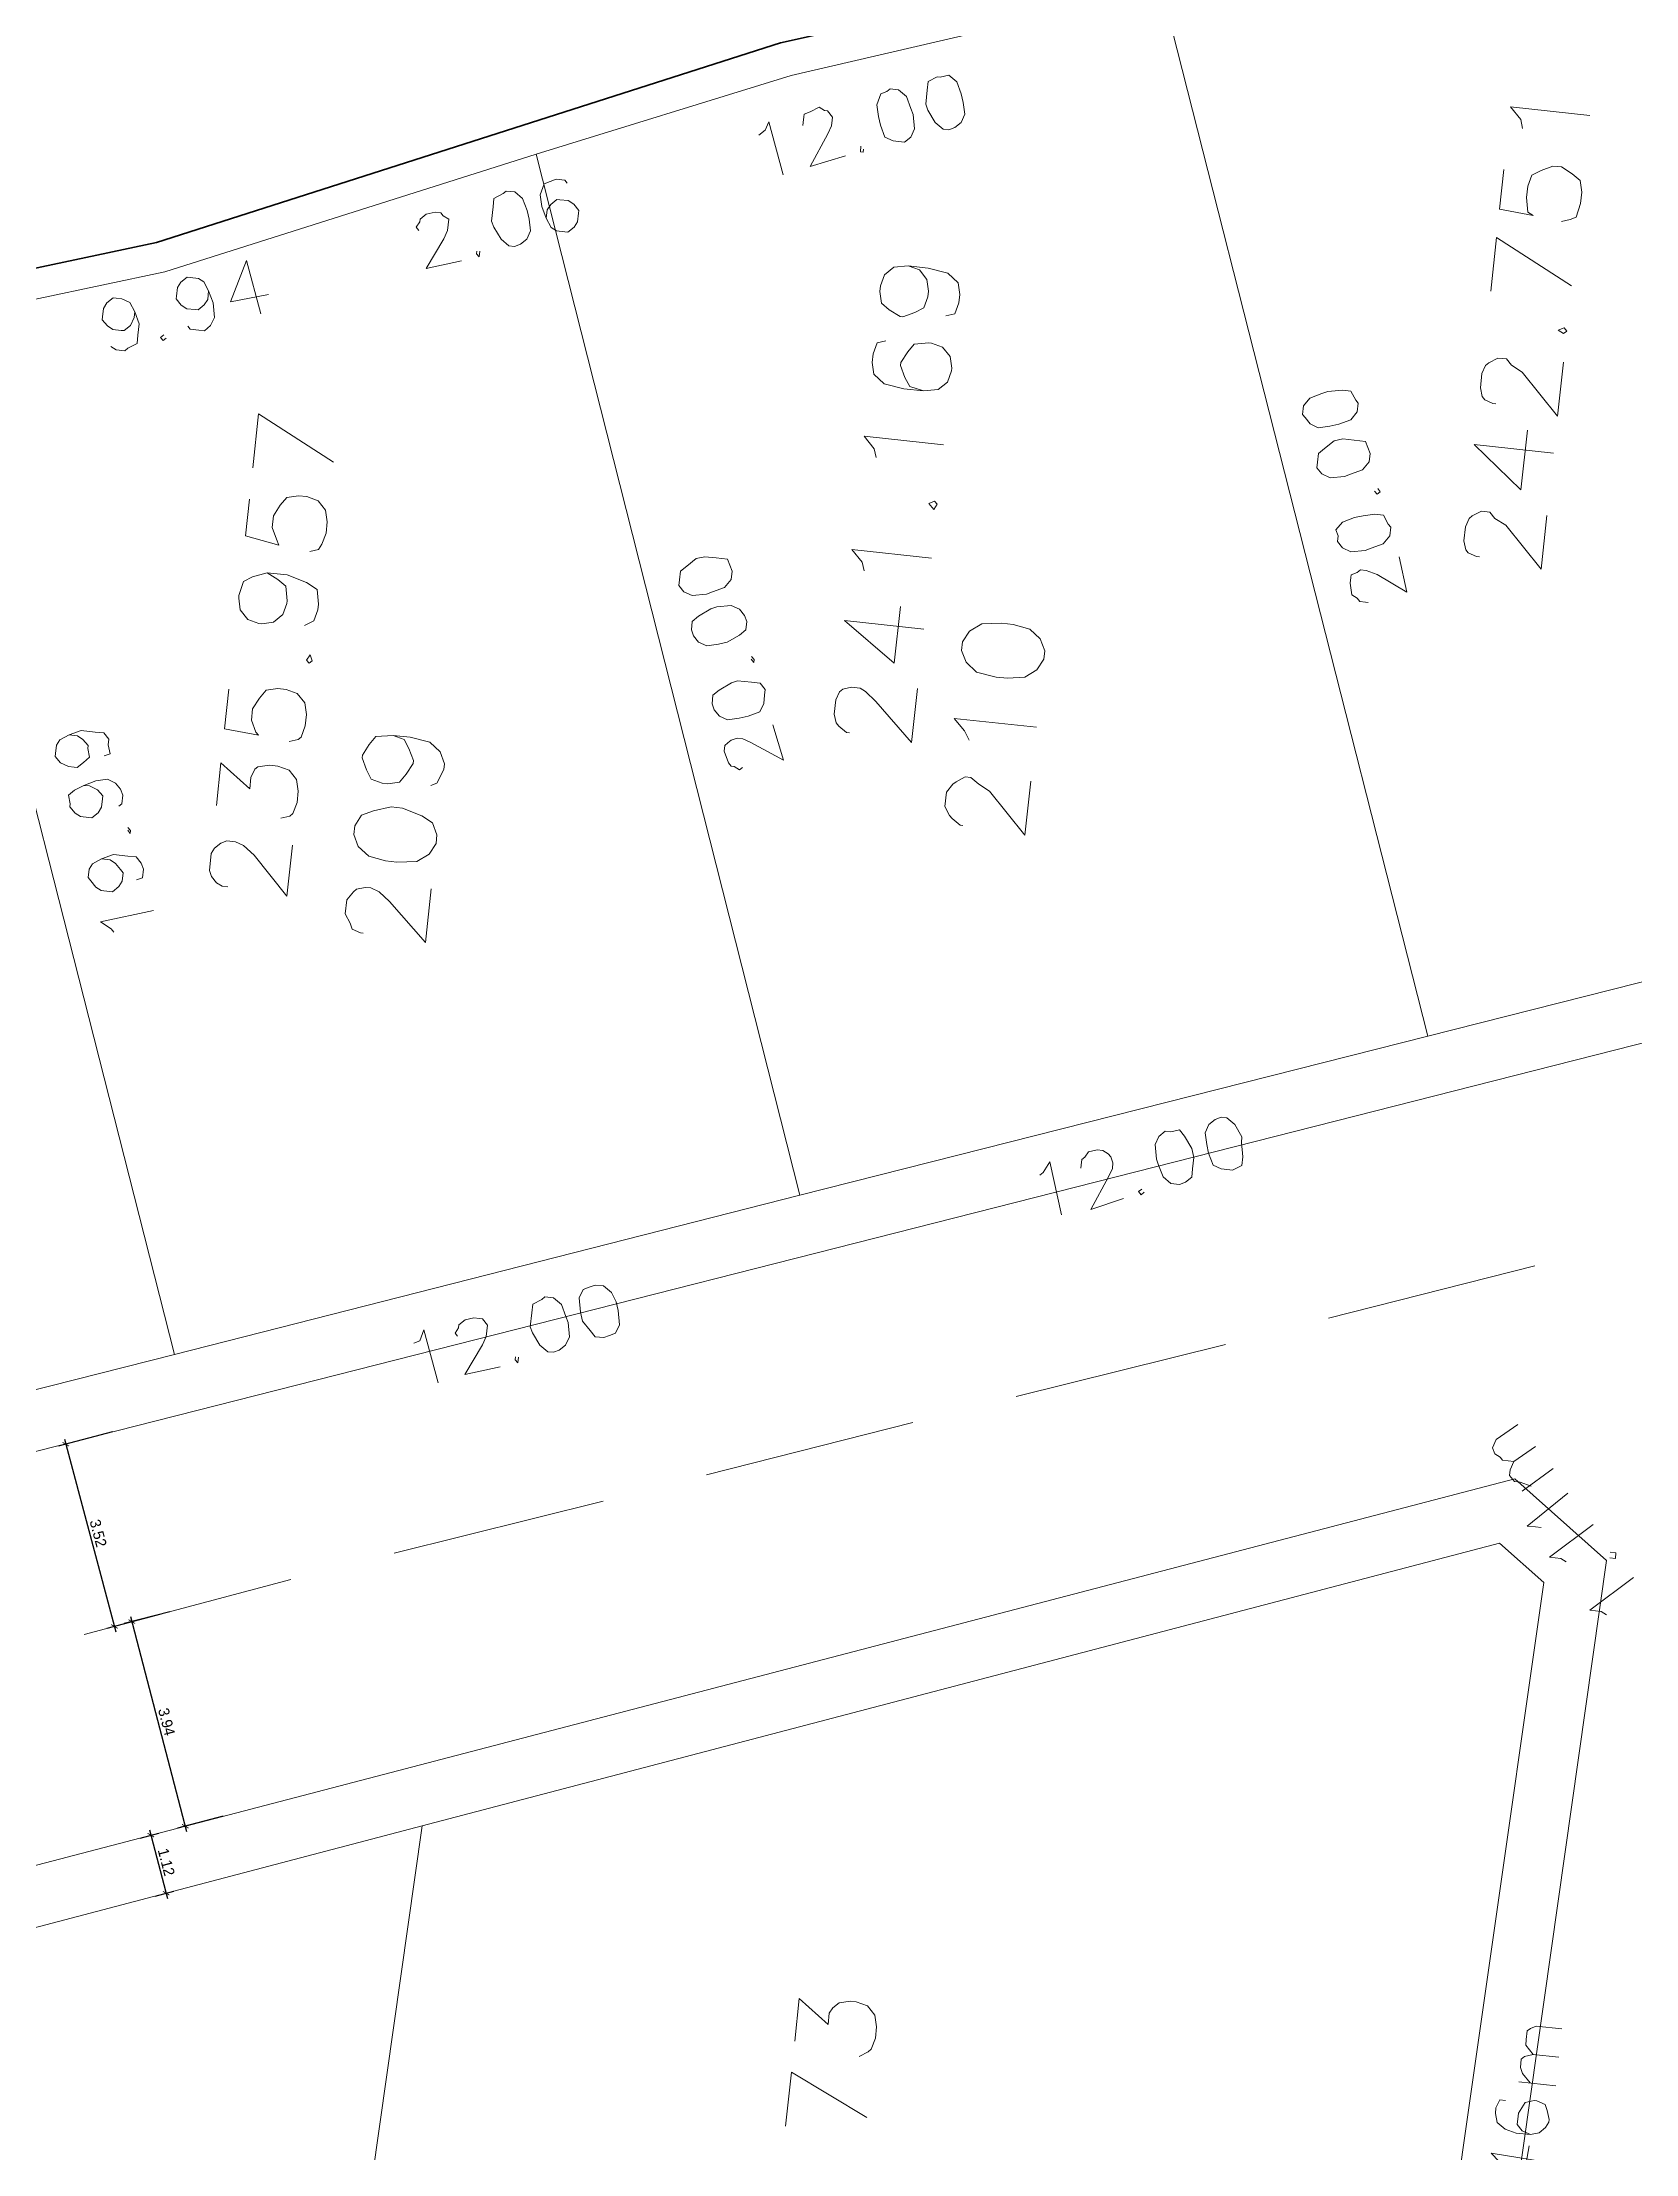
# Model space of a CAD drawing. Header units: metres. Extents: x -977055 to 805873, y -1033982 to 242021.
# Drawn here: x 2568.69 to 2598.4, y 1034.09 to 1073.45 of the extents above; entities that cross this region are included whole.
import ezdxf

# ---------------------------------------------------------------- set-up
doc = ezdxf.new("R2010")
doc.units = ezdxf.units.M
doc.header["$PDMODE"] = 32
doc.header["$PDSIZE"] = 1.5
for name, color, linetype in [('PDF_acera', 7, 'Continuous'), ('PDF_areas por lote', 7, 'Continuous'), ('PDF_COTAS', 7, 'Continuous'), ('PDF_CVL_LOTIF', 7, 'Continuous'), ('PDF_linea de centro', 7, 'Continuous'), ('PDF_lote nuevo', 7, 'Continuous'), ('PDF_LOTES', 7, 'Continuous'), ('PDF_No. lotes', 7, 'Continuous'), ('PDF_Poligono Ceres', 7, 'Continuous')]:
    doc.layers.add(name, color=color, linetype=linetype)
doc.styles.add('CITY2', font='stylu.ttf', dxfattribs={"height": 0.2})
doc.dimstyles.new('COTAS2', dxfattribs={"dimtxt": 0.02, "dimasz": 0.1, "dimexe": 0.15, "dimexo": 0.08, "dimgap": 0.05, "dimtad": 1, "dimzin": 0, "dimdsep": 46, "dimtxsty": 'CITY2', "dimblk": 'ARCHTICK', "dimcen": 1, "dimdle": 0.1, "dimclrd": 1, "dimclre": 1, "dimclrt": 2, "dimadec": 0, "dimazin": 0, "dimtfac": 1, "dimtofl": 0, "dimtmove": 0, "dimatfit": 3, "dimldrblk": 'ARCHTICK', "dimfxl": 0.18, "dimtolj": 1, "dimtzin": 0, "dimarcsym": 0})

# ---------------------------------------------------------------- blocks, each defined once
blk = doc.blocks.new('CALLE')
at = {"layer": 'PDF_acera', "lineweight": 9}
for points in [[(35.646912, -218.961792), (29.00016, -177.853536), (-1.608768, -95.552352), (-8.763552, -56.0952), (-56.814912, -55.206144), (-58.084992, -53.851392), (-56.222208, 0.592704)], [(-11.896416, -134.62848), (5.249664, -135.221184), (5.757696, -134.501472)]]:
    blk.add_lwpolyline(points, dxfattribs=at)
blk.add_lwpolyline([(6.731424, -134.62848), (-5.673024, -101.945088), (-58.339008, -100.166976), (-59.69376, -101.437056), (-60.75216, -132.554016), (-59.48208, -133.908768), (5.673024, -136.11024)], close=True, dxfattribs=at)
at = {"layer": 'PDF_areas por lote', "lineweight": 9}
for points in [[(13.420512, -114.688224), (13.420512, -114.603552), (13.462848, -114.51888), (13.54752, -114.434208), (13.632192, -114.391872), (13.886208, -114.391872), (13.97088, -114.434208), (14.055552, -114.51888), (14.097888, -114.603552), (14.097888, -114.73056), (14.055552, -114.857568), (13.928544, -115.026912), (13.378176, -115.57728), (14.140224, -115.57728)], [(14.60592, -114.391872), (15.24096, -114.391872), (14.902272, -114.857568), (15.071616, -114.857568), (15.198624, -114.899904), (15.24096, -114.94224), (15.283296, -115.111584), (15.283296, -115.238592), (15.24096, -115.407936), (15.113952, -115.534944), (14.944608, -115.57728), (14.775264, -115.57728), (14.60592, -115.534944), (14.563584, -115.492608), (14.521248, -115.3656)], [(16.341696, -114.391872), (15.748992, -114.391872), (15.706656, -114.899904), (15.748992, -114.857568), (15.918336, -114.772896), (16.08768, -114.772896), (16.257024, -114.857568), (16.384032, -114.94224), (16.426368, -115.111584), (16.426368, -115.238592), (16.384032, -115.407936), (16.257024, -115.534944), (16.08768, -115.57728), (15.918336, -115.57728), (15.748992, -115.534944), (15.706656, -115.492608), (15.66432, -115.3656)], [(18.119808, -114.772896), (18.035136, -114.94224), (17.950464, -115.069248), (17.738784, -115.111584), (17.696448, -115.111584), (17.527104, -115.069248), (17.400096, -114.94224), (17.35776, -114.772896), (17.35776, -114.73056), (17.400096, -114.561216), (17.527104, -114.434208), (17.696448, -114.391872), (17.738784, -114.391872), (17.950464, -114.434208), (18.035136, -114.561216), (18.119808, -114.772896), (18.119808, -115.069248), (18.035136, -115.3656), (17.950464, -115.534944), (17.738784, -115.57728), (17.654112, -115.57728), (17.484768, -115.534944), (17.400096, -115.407936)], [(19.178208, -114.391872), (18.62784, -114.391872), (18.543168, -114.899904), (18.62784, -114.857568), (18.797184, -114.772896), (18.966528, -114.772896), (19.135872, -114.857568), (19.26288, -114.94224), (19.305216, -115.111584), (19.305216, -115.238592), (19.26288, -115.407936), (19.135872, -115.534944), (18.966528, -115.57728), (18.797184, -115.57728), (18.62784, -115.534944), (18.543168, -115.492608), (18.500832, -115.3656)], [(19.855584, -115.57728), (20.448288, -114.391872), (19.643904, -114.391872)], [(16.680384, -123.62112), (16.680384, -123.578784), (16.765056, -123.451776), (16.807392, -123.40944), (16.9344, -123.367104), (17.14608, -123.367104), (17.273088, -123.40944), (17.315424, -123.451776), (17.35776, -123.578784), (17.35776, -123.705792), (17.315424, -123.790464), (17.188416, -123.959808), (16.638048, -124.552512), (17.442432, -124.552512)], [(18.331488, -124.552512), (18.331488, -123.367104), (17.78112, -124.171488), (18.62784, -124.171488)], [(19.093536, -123.578784), (19.220544, -123.536448), (19.389888, -123.367104), (19.389888, -124.552512)], [(20.786976, -123.578784), (20.913984, -123.536448), (21.083328, -123.367104), (21.083328, -124.552512)], [(22.522752, -123.536448), (22.480416, -123.40944), (22.311072, -123.367104), (22.184064, -123.367104), (22.01472, -123.40944), (21.887712, -123.578784), (21.845376, -123.875136), (21.845376, -124.171488), (21.887712, -124.383168), (22.01472, -124.510176), (22.184064, -124.552512), (22.2264, -124.552512), (22.395744, -124.510176), (22.522752, -124.383168), (22.565088, -124.213824), (22.565088, -124.171488), (22.522752, -123.959808), (22.395744, -123.875136), (22.2264, -123.790464), (22.184064, -123.790464), (22.01472, -123.875136), (21.887712, -123.959808), (21.845376, -124.171488)], [(23.665824, -123.748128), (23.623488, -123.917472), (23.49648, -124.04448), (23.327136, -124.086816), (23.242464, -124.086816), (23.07312, -124.04448), (22.988448, -123.917472), (22.903776, -123.748128), (22.903776, -123.705792), (22.988448, -123.536448), (23.07312, -123.40944), (23.242464, -123.367104), (23.327136, -123.367104), (23.49648, -123.40944), (23.623488, -123.536448), (23.665824, -123.748128), (23.665824, -124.04448), (23.623488, -124.340832), (23.49648, -124.510176), (23.327136, -124.552512), (23.200128, -124.552512), (23.030784, -124.510176), (22.988448, -124.383168)], [(-3.725568, -126.076608), (-3.1752, -124.8912), (-3.979584, -124.8912)], [(-2.709504, -124.8912), (-2.074464, -124.8912), (-2.413152, -125.356896), (-2.243808, -125.356896), (-2.159136, -125.399232), (-2.074464, -125.483904), (-2.032128, -125.653248), (-2.032128, -125.73792), (-2.074464, -125.907264), (-2.201472, -126.034272), (-2.370816, -126.076608), (-2.54016, -126.076608), (-2.709504, -126.034272), (-2.75184, -125.991936), (-2.836512, -125.864928)], [(20.278944, -132.638688), (20.278944, -132.596352), (20.32128, -132.469344), (20.363616, -132.427008), (20.490624, -132.384672), (20.702304, -132.384672), (20.829312, -132.427008), (20.871648, -132.469344), (20.95632, -132.596352), (20.95632, -132.72336), (20.871648, -132.808032), (20.786976, -132.977376), (20.194272, -133.57008), (20.998656, -133.57008)], [(21.930048, -133.57008), (21.930048, -132.384672), (21.337344, -133.14672), (22.2264, -133.14672)], [(22.565088, -132.638688), (22.565088, -132.596352), (22.607424, -132.469344), (22.64976, -132.427008), (22.776768, -132.384672), (22.988448, -132.384672), (23.115456, -132.427008), (23.157792, -132.469344), (23.242464, -132.596352), (23.242464, -132.72336), (23.157792, -132.808032), (23.07312, -132.977376), (22.480416, -133.57008), (23.2848, -133.57008)], [(24.427872, -133.57008), (25.020576, -132.384672), (24.216192, -132.384672)], [(26.03664, -132.384672), (25.443936, -132.384672), (25.4016, -132.892704), (25.443936, -132.808032), (25.655616, -132.765696), (25.82496, -132.765696), (25.994304, -132.808032), (26.078976, -132.93504), (26.163648, -133.104384), (26.163648, -133.231392), (26.078976, -133.400736), (25.994304, -133.527744), (25.82496, -133.57008), (25.655616, -133.57008), (25.443936, -133.527744), (25.4016, -133.443072), (25.359264, -133.316064)], [(26.67168, -132.596352), (26.798688, -132.554016), (26.968032, -132.384672), (26.968032, -133.57008)]]:
    blk.add_lwpolyline(points, dxfattribs=at)
for points in [[(16.892064, -115.492608), (16.849728, -115.534944), (16.892064, -115.57728), (16.976736, -115.534944)], [(20.194272, -124.425504), (20.1096, -124.510176), (20.194272, -124.552512), (20.236608, -124.510176)], [(23.750496, -133.443072), (23.70816, -133.527744), (23.750496, -133.57008), (23.792832, -133.527744)]]:
    blk.add_lwpolyline(points, close=True, dxfattribs=at)
at = {"layer": 'PDF_COTAS', "lineweight": 9}
for points in [[(14.436576, -112.952448), (14.478912, -112.994784), (14.60592, -112.994784), (14.690592, -112.952448), (14.775264, -112.867776), (14.8176, -112.740768), (14.775264, -112.571424), (14.690592, -112.40208), (14.60592, -112.275072), (14.521248, -112.1904), (14.39424, -112.232736), (14.351904, -112.232736), (14.267232, -112.317408), (14.224896, -112.40208), (14.224896, -112.529088), (14.224896, -112.571424), (14.309568, -112.656096), (14.39424, -112.698432), (14.521248, -112.698432), (14.563584, -112.698432), (14.648256, -112.61376), (14.690592, -112.486752), (14.690592, -112.40208), (14.690592, -112.486752), (14.648256, -112.61376), (14.563584, -112.698432), (14.521248, -112.698432), (14.39424, -112.698432), (14.309568, -112.656096), (14.224896, -112.571424), (14.224896, -112.529088), (14.224896, -112.40208), (14.267232, -112.317408), (14.351904, -112.232736), (14.39424, -112.232736), (14.521248, -112.1904), (14.60592, -112.275072), (14.690592, -112.40208), (14.775264, -112.571424), (14.8176, -112.740768), (14.775264, -112.867776), (14.690592, -112.952448), (14.60592, -112.994784), (14.478912, -112.994784)], [(15.156288, -112.656096), (15.198624, -112.740768), (15.325632, -112.698432), (15.410304, -112.698432), (15.494976, -112.61376), (15.494976, -112.486752), (15.494976, -112.275072), (15.410304, -112.105728), (15.325632, -111.97872), (15.24096, -111.936384), (15.113952, -111.936384), (15.071616, -111.936384), (14.986944, -112.021056), (14.944608, -112.148064), (14.944608, -112.232736), (14.944608, -112.275072), (15.02928, -112.359744), (15.113952, -112.444416), (15.24096, -112.40208), (15.283296, -112.40208), (15.367968, -112.317408), (15.410304, -112.232736), (15.410304, -112.105728), (15.410304, -112.232736), (15.367968, -112.317408), (15.283296, -112.40208), (15.24096, -112.40208), (15.113952, -112.444416), (15.02928, -112.359744), (14.944608, -112.275072), (14.944608, -112.232736), (14.944608, -112.148064), (14.986944, -112.021056), (15.071616, -111.936384), (15.113952, -111.936384), (15.24096, -111.936384), (15.325632, -111.97872), (15.410304, -112.105728), (15.494976, -112.275072), (15.494976, -112.486752), (15.494976, -112.61376), (15.410304, -112.698432), (15.325632, -112.698432), (15.198624, -112.740768)], [(13.378176, -113.333472), (13.420512, -113.418144), (13.54752, -113.418144), (13.632192, -113.375808), (13.716864, -113.291136), (13.716864, -113.164128), (13.716864, -112.952448), (13.632192, -112.783104), (13.54752, -112.656096), (13.462848, -112.61376), (13.33584, -112.61376), (13.293504, -112.656096), (13.208832, -112.740768), (13.166496, -112.82544), (13.166496, -112.952448), (13.166496, -112.994784), (13.251168, -113.079456), (13.33584, -113.121792), (13.462848, -113.121792), (13.505184, -113.079456), (13.589856, -112.994784), (13.632192, -112.910112), (13.632192, -112.783104), (13.632192, -112.910112), (13.589856, -112.994784), (13.505184, -113.079456), (13.462848, -113.121792), (13.33584, -113.121792), (13.251168, -113.079456), (13.166496, -112.994784), (13.166496, -112.952448), (13.166496, -112.82544), (13.208832, -112.740768), (13.293504, -112.656096), (13.33584, -112.61376), (13.462848, -112.61376), (13.54752, -112.656096), (13.632192, -112.783104), (13.716864, -112.952448), (13.716864, -113.164128), (13.716864, -113.291136), (13.632192, -113.375808), (13.54752, -113.418144), (13.420512, -113.418144)], [(12.954816, -113.629824), (12.7008, -112.867776), (12.616128, -113.03712), (12.573792, -113.079456), (12.616128, -113.03712), (12.7008, -112.867776)], [(14.140224, -113.121792), (14.097888, -113.164128), (14.055552, -113.164128), (14.097888, -113.121792), (14.055552, -113.164128), (14.097888, -113.164128)], [(24.089184, -117.651744), (24.004512, -117.524736), (23.877504, -117.524736), (23.665824, -117.524736), (23.581152, -117.567072), (23.411808, -117.69408), (23.327136, -117.821088), (23.327136, -117.90576), (23.369472, -117.990432), (23.454144, -118.075104), (23.581152, -118.11744), (23.750496, -118.075104), (23.877504, -118.032768), (24.046848, -117.948096), (24.13152, -117.821088), (24.13152, -117.69408)], [(7.83216, -119.980224), (7.747488, -119.853216), (7.62048, -119.853216), (7.4088, -119.853216), (7.324128, -119.895552), (7.154784, -120.02256), (7.070112, -120.149568), (7.070112, -120.23424), (7.112448, -120.318912), (7.19712, -120.403584), (7.324128, -120.44592), (7.535808, -120.403584), (7.62048, -120.361248), (7.789824, -120.276576), (7.874496, -120.149568), (7.874496, -120.02256)], [(8.086176, -120.6576), (8.04384, -120.572928), (7.916832, -120.530592), (7.705152, -120.572928), (7.578144, -120.615264), (7.451136, -120.742272), (7.366464, -120.826944), (7.366464, -120.953952), (7.4088, -121.038624), (7.451136, -121.123296), (7.578144, -121.165632), (7.789824, -121.123296), (7.916832, -121.08096), (8.04384, -120.996288), (8.128512, -120.86928), (8.128512, -120.742272)], [(18.585504, -120.86928), (18.500832, -120.953952), (18.458496, -121.08096), (18.500832, -121.29264), (18.543168, -121.377312), (18.62784, -121.546656), (18.754848, -121.631328), (18.881856, -121.631328), (18.966528, -121.588992), (19.0512, -121.546656), (19.0512, -121.377312), (19.0512, -121.207968), (19.008864, -121.08096), (18.881856, -120.953952), (18.797184, -120.86928), (18.670176, -120.86928)], [(18.585504, -120.86928), (18.500832, -120.953952), (18.458496, -121.08096), (18.500832, -121.29264), (18.543168, -121.377312), (18.62784, -121.546656), (18.754848, -121.631328), (18.881856, -121.631328), (18.966528, -121.588992), (19.0512, -121.546656), (19.0512, -121.377312), (19.0512, -121.207968), (19.008864, -121.08096), (18.881856, -120.953952), (18.797184, -120.86928), (18.670176, -120.86928)], [(17.865792, -121.165632), (17.78112, -121.250304), (17.738784, -121.377312), (17.78112, -121.546656), (17.823456, -121.673664), (17.950464, -121.843008), (18.035136, -121.92768), (18.162144, -121.92768), (18.246816, -121.885344), (18.331488, -121.800672), (18.373824, -121.673664), (18.331488, -121.461984), (18.289152, -121.377312), (18.162144, -121.207968), (18.077472, -121.123296), (17.950464, -121.123296)], [(17.865792, -121.165632), (17.78112, -121.250304), (17.738784, -121.377312), (17.78112, -121.546656), (17.823456, -121.673664), (17.950464, -121.843008), (18.035136, -121.92768), (18.162144, -121.92768), (18.246816, -121.885344), (18.331488, -121.800672), (18.373824, -121.673664), (18.331488, -121.461984), (18.289152, -121.377312), (18.162144, -121.207968), (18.077472, -121.123296), (17.950464, -121.123296)], [(16.807392, -121.588992), (16.72272, -121.673664), (16.680384, -121.800672), (16.72272, -121.970016), (16.765056, -122.097024), (16.849728, -122.266368), (16.976736, -122.308704), (17.103744, -122.308704), (17.188416, -122.308704), (17.273088, -122.224032), (17.273088, -122.097024), (17.273088, -121.885344), (17.230752, -121.800672), (17.103744, -121.631328), (17.019072, -121.546656), (16.892064, -121.546656)], [(16.807392, -121.588992), (16.72272, -121.673664), (16.680384, -121.800672), (16.72272, -121.970016), (16.765056, -122.097024), (16.849728, -122.266368), (16.976736, -122.308704), (17.103744, -122.308704), (17.188416, -122.308704), (17.273088, -122.224032), (17.273088, -122.097024), (17.273088, -121.885344), (17.230752, -121.800672), (17.103744, -121.631328), (17.019072, -121.546656), (16.892064, -121.546656)], [(16.680384, -122.478048), (16.172352, -122.689728), (16.384032, -122.181696), (16.426368, -122.054688), (16.426368, -121.970016), (16.384032, -121.885344), (16.341696, -121.843008), (16.29936, -121.800672), (16.214688, -121.800672), (16.045344, -121.885344), (16.003008, -121.92768), (16.003008, -121.970016), (15.960672, -122.054688), (16.003008, -122.097024), (15.960672, -122.054688), (16.003008, -121.970016), (16.003008, -121.92768), (16.045344, -121.885344), (16.214688, -121.800672), (16.29936, -121.800672), (16.341696, -121.843008), (16.384032, -121.885344), (16.426368, -121.970016), (16.426368, -122.054688), (16.384032, -122.181696), (16.172352, -122.689728)], [(17.654112, -122.054688), (17.611776, -122.097024), (17.56944, -122.097024), (17.611776, -122.054688), (17.56944, -122.097024), (17.611776, -122.097024)], [(26.205984, -123.155424), (26.163648, -123.070752), (25.994304, -123.028416), (25.82496, -123.070752), (25.697952, -123.113088), (25.528608, -123.19776), (25.486272, -123.324768), (25.486272, -123.451776), (25.486272, -123.494112), (25.570944, -123.578784), (25.697952, -123.62112), (25.909632, -123.578784), (25.994304, -123.536448), (26.163648, -123.451776), (26.24832, -123.324768), (26.24832, -123.19776)], [(26.502336, -123.875136), (26.417664, -123.748128), (26.290656, -123.748128), (26.078976, -123.748128), (25.994304, -123.790464), (25.82496, -123.917472), (25.740288, -124.04448), (25.740288, -124.129152), (25.782624, -124.213824), (25.867296, -124.298496), (25.994304, -124.340832), (26.163648, -124.298496), (26.290656, -124.25616), (26.46, -124.171488), (26.544672, -124.04448), (26.502336, -123.917472)], [(11.303712, -128.91312), (11.21904, -128.828448), (11.092032, -128.786112), (10.880352, -128.828448), (10.79568, -128.870784), (10.626336, -128.955456), (10.541664, -129.082464), (10.541664, -129.209472), (10.584, -129.294144), (10.668672, -129.378816), (10.79568, -129.378816), (10.965024, -129.378816), (11.092032, -129.33648), (11.261376, -129.209472), (11.346048, -129.1248), (11.303712, -128.997792)], [(11.557728, -129.632832), (11.473056, -129.54816), (11.346048, -129.505824), (11.176704, -129.54816), (11.049696, -129.590496), (10.880352, -129.675168), (10.838016, -129.802176), (10.838016, -129.929184), (10.838016, -129.97152), (10.922688, -130.098528), (11.049696, -130.098528), (11.261376, -130.056192), (11.346048, -130.056192), (11.515392, -129.929184), (11.600064, -129.802176), (11.600064, -129.717504)], [(22.057056, -129.844512), (21.972384, -129.929184), (21.930048, -130.056192), (21.972384, -130.225536), (22.01472, -130.352544), (22.099392, -130.521888), (22.2264, -130.60656), (22.353408, -130.60656), (22.395744, -130.564224), (22.522752, -130.479552), (22.522752, -130.352544), (22.480416, -130.140864), (22.43808, -130.056192), (22.353408, -129.886848), (22.2264, -129.802176), (22.099392, -129.802176)], [(22.057056, -129.844512), (21.972384, -129.929184), (21.930048, -130.056192), (21.972384, -130.225536), (22.01472, -130.352544), (22.099392, -130.521888), (22.2264, -130.60656), (22.353408, -130.60656), (22.395744, -130.564224), (22.522752, -130.479552), (22.522752, -130.352544), (22.480416, -130.140864), (22.43808, -130.056192), (22.353408, -129.886848), (22.2264, -129.802176), (22.099392, -129.802176)], [(21.337344, -130.098528), (21.252672, -130.1832), (21.210336, -130.310208), (21.252672, -130.521888), (21.295008, -130.60656), (21.37968, -130.775904), (21.506688, -130.860576), (21.633696, -130.860576), (21.718368, -130.81824), (21.80304, -130.775904), (21.80304, -130.60656), (21.80304, -130.437216), (21.760704, -130.310208), (21.633696, -130.1832), (21.549024, -130.098528), (21.422016, -130.098528)], [(21.337344, -130.098528), (21.252672, -130.1832), (21.210336, -130.310208), (21.252672, -130.521888), (21.295008, -130.60656), (21.37968, -130.775904), (21.506688, -130.860576), (21.633696, -130.860576), (21.718368, -130.81824), (21.80304, -130.775904), (21.80304, -130.60656), (21.80304, -130.437216), (21.760704, -130.310208), (21.633696, -130.1832), (21.549024, -130.098528), (21.422016, -130.098528)], [(20.278944, -130.521888), (20.194272, -130.60656), (20.151936, -130.733568), (20.194272, -130.945248), (20.236608, -131.02992), (20.32128, -131.199264), (20.448288, -131.283936), (20.575296, -131.283936), (20.617632, -131.2416), (20.74464, -131.156928), (20.74464, -131.02992), (20.702304, -130.860576), (20.659968, -130.733568), (20.575296, -130.564224), (20.448288, -130.479552), (20.363616, -130.521888)], [(20.278944, -130.521888), (20.194272, -130.60656), (20.151936, -130.733568), (20.194272, -130.945248), (20.236608, -131.02992), (20.32128, -131.199264), (20.448288, -131.283936), (20.575296, -131.283936), (20.617632, -131.2416), (20.74464, -131.156928), (20.74464, -131.02992), (20.702304, -130.860576), (20.659968, -130.733568), (20.575296, -130.564224), (20.448288, -130.479552), (20.363616, -130.521888)], [(20.151936, -131.45328), (19.643904, -131.622624), (19.855584, -131.156928), (19.89792, -130.987584), (19.89792, -130.902912), (19.855584, -130.860576), (19.813248, -130.775904), (19.770912, -130.775904), (19.68624, -130.775904), (19.516896, -130.81824), (19.47456, -130.902912), (19.432224, -130.945248), (19.432224, -131.02992), (19.432224, -131.072256), (19.432224, -131.02992), (19.432224, -130.945248), (19.47456, -130.902912), (19.516896, -130.81824), (19.68624, -130.775904), (19.770912, -130.775904), (19.813248, -130.775904), (19.855584, -130.860576), (19.89792, -130.902912), (19.89792, -130.987584), (19.855584, -131.156928), (19.643904, -131.622624)], [(21.125664, -131.02992), (21.083328, -131.072256), (21.040992, -131.02992), (21.083328, -130.987584), (21.040992, -131.02992), (21.083328, -131.072256)]]:
    blk.add_lwpolyline(points, close=True, dxfattribs=at)
for points in [[(21.760704, -112.40208), (21.676032, -112.40208), (21.549024, -112.359744), (21.464352, -112.275072), (21.464352, -112.232736), (21.464352, -112.105728), (21.506688, -112.021056), (21.59136, -111.936384), (21.633696, -111.936384), (21.760704, -111.936384), (21.845376, -111.97872), (21.930048, -112.063392), (21.930048, -112.105728), (21.930048, -112.1904), (21.887712, -112.317408), (21.760704, -112.40208), (21.59136, -112.486752), (21.422016, -112.486752), (21.295008, -112.486752), (21.210336, -112.359744), (21.168, -112.317408), (21.168, -112.1904), (21.210336, -112.105728)], [(21.464352, -112.867776), (21.422016, -112.82544), (21.37968, -112.867776), (21.422016, -112.910112)], [(22.184064, -113.46048), (22.057056, -113.46048), (21.972384, -113.418144), (21.887712, -113.333472), (21.887712, -113.291136), (21.887712, -113.164128), (21.930048, -113.079456), (22.01472, -112.994784), (22.057056, -112.994784), (22.184064, -112.994784), (22.268736, -113.03712), (22.353408, -113.121792), (22.353408, -113.164128), (22.353408, -113.291136), (22.311072, -113.375808), (22.184064, -113.46048), (22.01472, -113.545152), (21.80304, -113.587488), (21.676032, -113.545152), (21.59136, -113.46048), (21.59136, -113.375808), (21.59136, -113.2488), (21.633696, -113.206464)], [(21.930048, -114.264864), (22.692096, -113.968512), (22.057056, -113.799168), (22.2264, -114.349536)], [(23.411808, -116.466336), (23.454144, -116.424), (23.538816, -116.466336), (23.581152, -116.466336), (23.665824, -116.551008), (23.70816, -116.678016), (23.70816, -116.762688), (23.665824, -116.805024), (23.623488, -116.889696), (23.538816, -116.889696), (23.454144, -116.889696), (23.327136, -116.84736), (22.86144, -116.63568), (23.030784, -117.143712)], [(23.200128, -117.355392), (23.157792, -117.355392), (23.115456, -117.397728), (23.200128, -117.397728)], [(6.98544, -118.159776), (7.027776, -118.244448), (7.19712, -118.286784), (6.435072, -118.583136)], [(24.3432, -118.583136), (24.385536, -118.5408), (24.385536, -118.413792), (24.3432, -118.32912), (24.300864, -118.244448), (24.13152, -118.202112), (23.962176, -118.244448), (23.792832, -118.32912), (23.665824, -118.413792), (23.623488, -118.498464), (23.623488, -118.625472), (23.623488, -118.667808), (23.70816, -118.75248), (23.792832, -118.794816), (23.91984, -118.794816), (23.962176, -118.794816), (24.046848, -118.710144), (24.089184, -118.625472), (24.089184, -118.498464), (24.089184, -118.456128), (24.004512, -118.371456), (23.91984, -118.32912), (23.792832, -118.32912)], [(7.154784, -118.794816), (7.19712, -118.75248), (7.281792, -118.794816), (7.324128, -118.794816), (7.4088, -118.879488), (7.451136, -119.006496), (7.451136, -119.091168), (7.451136, -119.133504), (7.366464, -119.218176), (7.281792, -119.218176), (7.19712, -119.218176), (7.070112, -119.17584), (6.604416, -118.96416), (6.77376, -119.472192)], [(6.943104, -119.683872), (6.900768, -119.683872), (6.858432, -119.726208), (6.943104, -119.726208)], [(25.359264, -121.334976), (25.443936, -121.419648), (25.570944, -121.461984), (24.808896, -121.758336)], [(25.570944, -121.970016), (25.61328, -121.970016), (25.697952, -121.970016), (25.740288, -121.970016), (25.782624, -122.054688), (25.867296, -122.181696), (25.82496, -122.266368), (25.82496, -122.308704), (25.740288, -122.393376), (25.697952, -122.393376), (25.61328, -122.393376), (25.486272, -122.35104), (24.97824, -122.13936), (25.18992, -122.647392)], [(25.359264, -122.859072), (25.274592, -122.859072), (25.274592, -122.901408), (25.316928, -122.901408)], [(10.456992, -127.135008), (10.499328, -127.177344), (10.668672, -127.262016), (9.906624, -127.516032)], [(10.626336, -127.727712), (10.668672, -127.727712), (10.753344, -127.727712), (10.79568, -127.770048), (10.880352, -127.812384), (10.922688, -127.939392), (10.922688, -128.024064), (10.880352, -128.108736), (10.838016, -128.151072), (10.753344, -128.193408), (10.668672, -128.193408), (10.541664, -128.151072), (10.033632, -127.939392), (10.245312, -128.405088)], [(10.414656, -128.659104), (10.37232, -128.616768), (10.329984, -128.659104), (10.37232, -128.70144)], [(6.98544, -134.586144), (6.98544, -134.4168), (7.027776, -134.374464), (7.070112, -134.289792), (7.154784, -134.247456), (7.281792, -134.289792), (7.535808, -134.586144)], [(6.943104, -135.178848), (6.56208, -134.755488)], [(6.646752, -134.882496), (6.689088, -134.713152), (6.689088, -134.62848), (6.77376, -134.543808), (6.858432, -134.543808), (6.98544, -134.586144), (7.239456, -134.882496)], [(6.054048, -135.094176), (6.054048, -135.009504), (6.054048, -134.882496), (6.604416, -135.432864)], [(-3.302208, -136.152576), (-3.259872, -135.348192), (-3.683232, -135.856224), (-3.090528, -135.89856)], [(-2.455488, -135.4752), (-2.455488, -135.390528), (-2.582496, -135.348192), (-2.667168, -135.348192), (-2.794176, -135.390528), (-2.878848, -135.517536), (-2.921184, -135.68688), (-2.921184, -135.89856), (-2.878848, -136.025568), (-2.794176, -136.11024), (-2.709504, -136.152576), (-2.667168, -136.152576), (-2.54016, -136.11024), (-2.455488, -136.067904), (-2.413152, -135.940896), (-2.413152, -135.89856), (-2.455488, -135.771552), (-2.54016, -135.729216), (-2.624832, -135.68688), (-2.667168, -135.68688), (-2.794176, -135.68688), (-2.878848, -135.771552), (-2.921184, -135.89856)], [(5.588352, -135.517536), (5.630688, -135.432864), (5.630688, -135.26352), (6.181056, -135.856224)], [(-2.159136, -136.194912), (-2.159136, -135.644544)], [(-2.159136, -135.813888), (-2.032128, -135.68688), (-1.947456, -135.644544), (-1.820448, -135.644544), (-1.778112, -135.68688), (-1.735776, -135.813888), (-1.735776, -136.194912)], [(-1.735776, -135.813888), (-1.608768, -135.68688), (-1.524096, -135.68688), (-1.397088, -135.68688), (-1.354752, -135.729216), (-1.312416, -135.813888), (-1.312416, -136.194912)], [(4.86864, -136.194912), (4.910976, -136.11024), (4.910976, -135.940896), (5.461344, -136.5336)], [(5.71536, -136.152576), (5.71536, -136.237248), (5.800032, -136.237248), (5.800032, -136.152576)]]:
    blk.add_lwpolyline(points, dxfattribs=at)
at = {"layer": 'PDF_CVL_LOTIF', "lineweight": 9}
blk.add_lwpolyline([(-6.308064, -102.834144), (-10.838016, -102.6648), (-11.388384, -118.667808), (-0.127008, -119.048832)], close=True, dxfattribs=at)
at = {"layer": 'PDF_linea de centro', "lineweight": 9}
for points in [[(3.302208, -116.720352), (2.159136, -113.756832)], [(4.953312, -121.207968), (3.852576, -118.202112)], [(6.604416, -125.653248), (5.50368, -122.689728)], [(8.25552, -130.140864), (7.154784, -127.135008)], [(9.906624, -134.586144), (8.805888, -131.622624)]]:
    blk.add_lwpolyline(points, dxfattribs=at)
at = {"layer": 'PDF_lote nuevo', "lineweight": 9}
blk.add_lwpolyline([(5.249664, -135.221184), (5.757696, -134.501472), (-0.127008, -119.048832), (-11.388384, -118.667808), (-11.896416, -134.62848)], close=True, dxfattribs=at)
at = {"layer": 'PDF_LOTES', "lineweight": 20}
for points in [[(18.20448, -100.039968), (3.090528, -105.62832), (6.435072, -114.645888), (21.210336, -109.142208)], [(-6.308064, -102.834144), (-10.838016, -102.6648), (-11.388384, -118.667808), (-0.127008, -119.048832)], [(24.724224, -118.075104), (22.395744, -112.783104), (21.210336, -109.142208), (6.435072, -114.645888), (9.779616, -123.62112)], [(24.724224, -118.075104), (9.779616, -123.62112), (13.12416, -132.638688), (28.15344, -127.050336), (26.290656, -121.716)], [(-11.896416, -134.62848), (5.249664, -135.221184), (5.757696, -134.501472), (-0.127008, -119.048832), (-11.388384, -118.667808)], [(31.836672, -135.940896), (16.468704, -141.656256), (13.12416, -132.638688), (28.15344, -127.050336), (28.322784, -127.558368), (31.836672, -135.940896), (16.468704, -141.656256), (19.813248, -150.631488), (35.56224, -144.78912)]]:
    blk.add_lwpolyline(points, close=True, dxfattribs=at)
at = {"layer": 'PDF_No. lotes', "lineweight": 20}
for points in [[(12.954816, -116.762688), (12.954816, -116.720352), (12.997152, -116.593344), (13.081824, -116.551008), (13.208832, -116.466336), (13.420512, -116.466336), (13.54752, -116.551008), (13.589856, -116.593344), (13.632192, -116.720352), (13.632192, -116.805024), (13.589856, -116.932032), (13.462848, -117.101376), (12.91248, -117.69408), (13.716864, -117.69408)], [(15.918336, -116.889696), (15.876, -117.05904), (15.748992, -117.143712), (15.579648, -117.228384), (15.537312, -117.228384), (15.367968, -117.143712), (15.24096, -117.05904), (15.198624, -116.889696), (15.198624, -116.805024), (15.24096, -116.63568), (15.367968, -116.551008), (15.537312, -116.466336), (15.579648, -116.466336), (15.748992, -116.551008), (15.876, -116.63568), (15.918336, -116.889696), (15.918336, -117.143712), (15.876, -117.440064), (15.748992, -117.609408), (15.579648, -117.69408), (15.494976, -117.69408), (15.283296, -117.609408), (15.24096, -117.524736)], [(15.494976, -125.441568), (15.494976, -125.399232), (15.579648, -125.272224), (15.621984, -125.229888), (15.748992, -125.145216), (15.960672, -125.145216), (16.08768, -125.229888), (16.130016, -125.272224), (16.214688, -125.399232), (16.214688, -125.483904), (16.130016, -125.610912), (16.045344, -125.780256), (15.45264, -126.37296), (16.257024, -126.37296)], [(16.765056, -125.399232), (16.892064, -125.31456), (17.061408, -125.145216), (17.061408, -126.37296)]]:
    blk.add_lwpolyline(points, dxfattribs=at)
for points in [[(14.39424, -116.466336), (14.224896, -116.551008), (14.097888, -116.720352), (14.055552, -116.974368), (14.055552, -117.143712), (14.097888, -117.440064), (14.224896, -117.609408), (14.39424, -117.69408), (14.521248, -117.69408), (14.690592, -117.609408), (14.775264, -117.440064), (14.859936, -117.143712), (14.859936, -116.974368), (14.775264, -116.720352), (14.690592, -116.551008), (14.521248, -116.466336)], [(18.077472, -125.145216), (17.908128, -125.229888), (17.78112, -125.399232), (17.738784, -125.695584), (17.738784, -125.864928), (17.78112, -126.118944), (17.908128, -126.288288), (18.077472, -126.37296), (18.20448, -126.37296), (18.373824, -126.288288), (18.500832, -126.118944), (18.543168, -125.864928), (18.543168, -125.695584), (18.500832, -125.399232), (18.373824, -125.229888), (18.20448, -125.145216)]]:
    blk.add_lwpolyline(points, close=True, dxfattribs=at)
at = {"layer": 'PDF_Poligono Ceres', "lineweight": 40}
blk.add_lwpolyline([(13.54752, -78.236928), (16.595712, -94.028256), (17.442432, -96.187392), (22.819104, -112.61376), (26.756352, -121.50432), (28.746144, -127.389024), (35.181216, -142.629984), (40.64256, -155.881152), (42.590016, -160.792128), (44.960832, -170.317728), (48.220704, -184.1616), (51.141888, -203.00112), (54.655776, -216.252288)], dxfattribs=at)
blk = doc.blocks.new('_ArchTick')
at = {"color": 0, "linetype": 'ByBlock', "const_width": 0.15}
blk.add_lwpolyline([(-0.5, -0.5), (0.5, 0.5)], dxfattribs=at)
blk = doc.blocks.new('*D4729')
at = {"color": 1, "linetype": 'Continuous', "lineweight": -2, "transparency": 16777216}
for p, q in [((2569.999, 1047.548), (2568.987, 1047.278)), ((2570.906, 1044.151), (2569.894, 1043.881))]:
    blk.add_line(p, q, dxfattribs=at)
at = {"color": 1, "lineweight": -2, "transparency": 16777216}
blk.add_line((2569.106, 1047.413), (2570.065, 1043.823), dxfattribs=at)
at = {"layer": 'Defpoints', "color": 0, "transparency": 16777216}
for p in [(2570.077, 1047.569, 1015.371), (2570.983, 1044.172, 1015.371), (2570.039, 1043.92)]:
    blk.add_point(p, dxfattribs=at)
at = {"color": 1, "lineweight": -2, "transparency": 16777216, "xscale": 0.1, "yscale": 0.1, "zscale": 0.1}
for p, rotation in [((2569.132, 1047.316), 104.9480759944294), ((2570.039, 1043.92), 284.9480759944294)]:
    blk.add_blockref('_ArchTick', p, dxfattribs=dict(at, rotation=rotation))
at = {"color": 2, "transparency": 16777216, "insert": (2569.735, 1045.658), "char_height": 0.2, "attachment_point": 5, "rotation": 284.9481, "style": 'CITY2'}
blk.add_mtext('\\A1;3.52', dxfattribs=at)
blk = doc.blocks.new('*D4730')
at = {"color": 1, "linetype": 'Continuous', "lineweight": -2, "transparency": 16777216}
for p, q in [((2571.07, 1044.196), (2570.217, 1043.973)), ((2572.066, 1040.382), (2571.213, 1040.159))]:
    blk.add_line(p, q, dxfattribs=at)
at = {"color": 1, "lineweight": -2, "transparency": 16777216}
blk.add_line((2570.337, 1044.107), (2571.383, 1040.1), dxfattribs=at)
at = {"layer": 'Defpoints', "color": 0, "transparency": 16777216}
for p in [(2571.147, 1044.216, 1015.371), (2571.358, 1040.197), (2572.143, 1040.402, 1015.371)]:
    blk.add_point(p, dxfattribs=at)
at = {"color": 1, "lineweight": -2, "transparency": 16777216, "xscale": 0.1, "yscale": 0.1, "zscale": 0.1}
for p, rotation in [((2570.362, 1044.011), 104.6391769460527), ((2571.358, 1040.197), 284.6391769460527)]:
    blk.add_blockref('_ArchTick', p, dxfattribs=dict(at, rotation=rotation))
at = {"color": 2, "transparency": 16777216, "insert": (2571.01, 1042.143), "char_height": 0.2, "attachment_point": 5, "rotation": 284.6392, "style": 'CITY2'}
blk.add_mtext('\\A1;3.94', dxfattribs=at)
blk = doc.blocks.new('*D4731')
at = {"color": 1, "linetype": 'Continuous', "lineweight": -2, "transparency": 16777216}
for p, q in [((2570.516, 1039.977), (2570.863, 1040.068)), ((2570.8, 1038.896), (2571.147, 1038.987))]:
    blk.add_line(p, q, dxfattribs=at)
at = {"color": 1, "lineweight": -2, "transparency": 16777216}
blk.add_line((2570.692, 1040.127), (2571.027, 1038.853), dxfattribs=at)
at = {"layer": 'Defpoints', "color": 0, "transparency": 16777216}
for p in [(2570.438, 1039.957, 1015.371), (2570.722, 1038.876, 1015.371), (2571.001, 1038.949)]:
    blk.add_point(p, dxfattribs=at)
at = {"color": 1, "lineweight": -2, "transparency": 16777216, "xscale": 0.1, "yscale": 0.1, "zscale": 0.1}
for p, rotation in [((2570.717, 1040.03), 104.7226352574275), ((2571.001, 1038.949), 284.7226352574276)]:
    blk.add_blockref('_ArchTick', p, dxfattribs=dict(at, rotation=rotation))
at = {"color": 2, "transparency": 16777216, "insert": (2571.006, 1039.528), "char_height": 0.2, "attachment_point": 5, "rotation": 284.7226, "style": 'CITY2'}
blk.add_mtext('\\A1;1.12', dxfattribs=at)

msp = doc.modelspace()

# ---------------------------------------------------------------- block references
at = {"xscale": 1.255773352820658, "yscale": 1.255773352820658, "zscale": 1.255773352820658, "rotation": 83.85573648860341}
msp.add_blockref('CALLE', (2427.15058, 1056.36283, 1015.371), dxfattribs=at)

# ---------------------------------------------------------------- dimensions: what is measured, and where the dimension line sits
at = {"color": 1}
for p1, p2, distance, picture, middle in [((2570.07653, 1047.56851, 1015.371), (2570.98332, 1044.17202, 1015.371), -0.97732, '*D4729', (2569.73477, 1045.65798)), ((2571.14713, 1044.21575, 1015.371), (2572.14327, 1040.4022, 1015.371), -0.81144, '*D4730', (2571.00955, 1042.14294)), ((2570.43836, 1039.95686, 1015.371), (2570.72238, 1038.87596, 1015.371), 0.28858, '*D4731', (2571.00646, 1039.52837))]:
    dim = msp.add_aligned_dim(p1=p1, p2=p2, distance=distance, dimstyle='COTAS2', dxfattribs=at)
    dim.commit()
    dim.dimension.update_dxf_attribs({"geometry": picture, "text_midpoint": middle})

doc.saveas('drawing.dxf')
